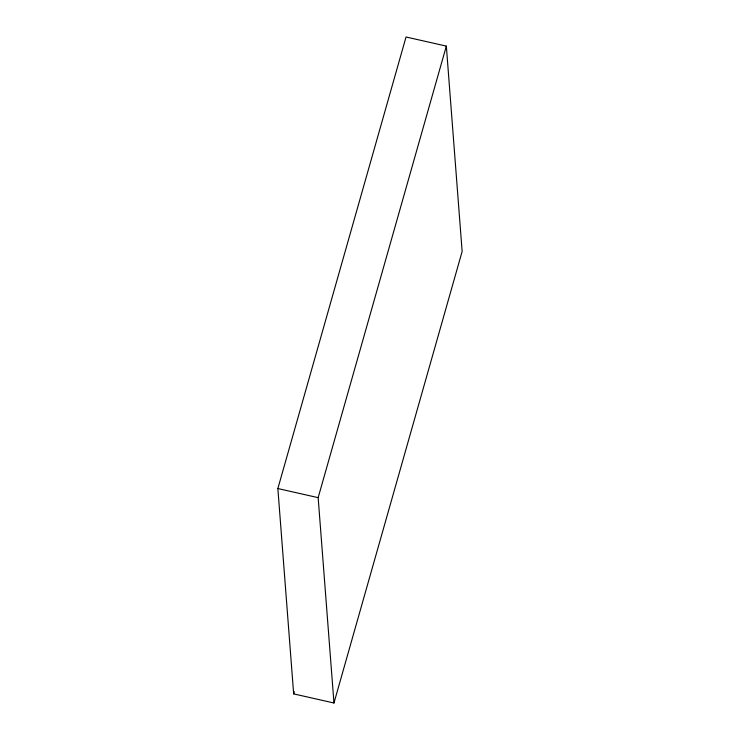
<?xml version="1.0" encoding="UTF-8"?>
<svg xmlns="http://www.w3.org/2000/svg" width="740" height="740" viewBox="0 0 740 740"><rect width="100%" height="100%" fill="white"/><g stroke="black" fill="none" stroke-linecap="round" stroke-linejoin="round"><path stroke-width="1.11" d="M277.861 488.548L406.038 37L446.34 46.111L462.139 251.452L333.962 703L293.66 693.889L277.861 488.548L318.154 497.659L333.962 703M318.154 497.659L446.34 46.111M293.66 693.889L294.289 691.669"/></g></svg>
